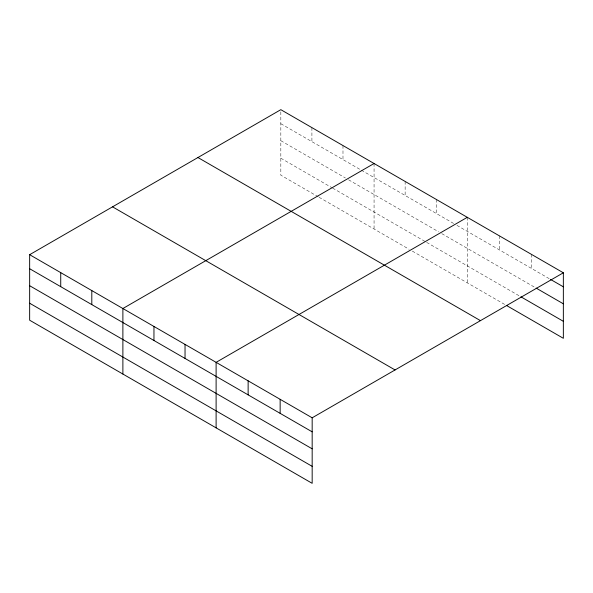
<?xml version="1.0" encoding="UTF-8"?>
<svg xmlns="http://www.w3.org/2000/svg" width="593" height="593" viewBox="0 0 593 593"><rect width="100%" height="100%" fill="white"/><g stroke="black" fill="none" stroke-linecap="round" stroke-linejoin="round"><path stroke-width="0.44" stroke-dasharray="2.96 2.22" d="M280.83 123.707L360.514 169.709M361.315 170.169L453.749 223.539M456.936 225.377L549.741 278.962M280.83 140.697L345.378 177.959M348.565 179.805L438.605 231.789M441.792 233.627L535.331 287.635M280.83 158.205L331.828 187.647M332.629 188.107L425.856 241.937M426.656 242.396L520.128 296.359M318.285 196.817L280.83 175.194L280.83 109.675M319.078 197.276L409.126 249.268M412.313 251.106L504.917 304.572M531.328 254.301L531.328 268.332M499.313 235.814L499.313 249.846M467.291 217.327L467.291 282.846M436.218 199.389L436.218 213.413M405.138 181.443L405.138 195.475M374.064 163.505L374.064 229.024M342.984 145.559L342.984 159.591M311.911 127.614L311.911 141.645"/><path stroke-width="0.89" d="M312.17 448.827L312.17 417.806L29.65 254.694L29.65 320.213L312.17 483.325L312.17 448.827L29.65 285.715M29.65 254.694L280.83 109.675L563.35 272.787L563.35 338.306L506.518 305.491M374.064 163.505L122.884 308.523L122.884 374.042M467.291 217.327L216.111 362.345L216.111 427.864M312.17 417.806L563.35 272.787M550.541 279.422L563.35 286.812M536.131 288.094L563.35 303.809M520.928 296.819L563.35 321.317M197.943 157.53L480.463 320.643M112.537 206.838L395.057 369.95M29.65 268.725L312.17 431.837M29.65 303.223L312.17 466.335M280.148 399.319L280.148 413.351M248.133 380.832L248.133 394.864M185.038 344.407L185.038 358.431M153.958 326.461L153.958 340.493M91.804 290.577L91.804 304.609M60.731 272.639L60.731 286.664"/></g></svg>
